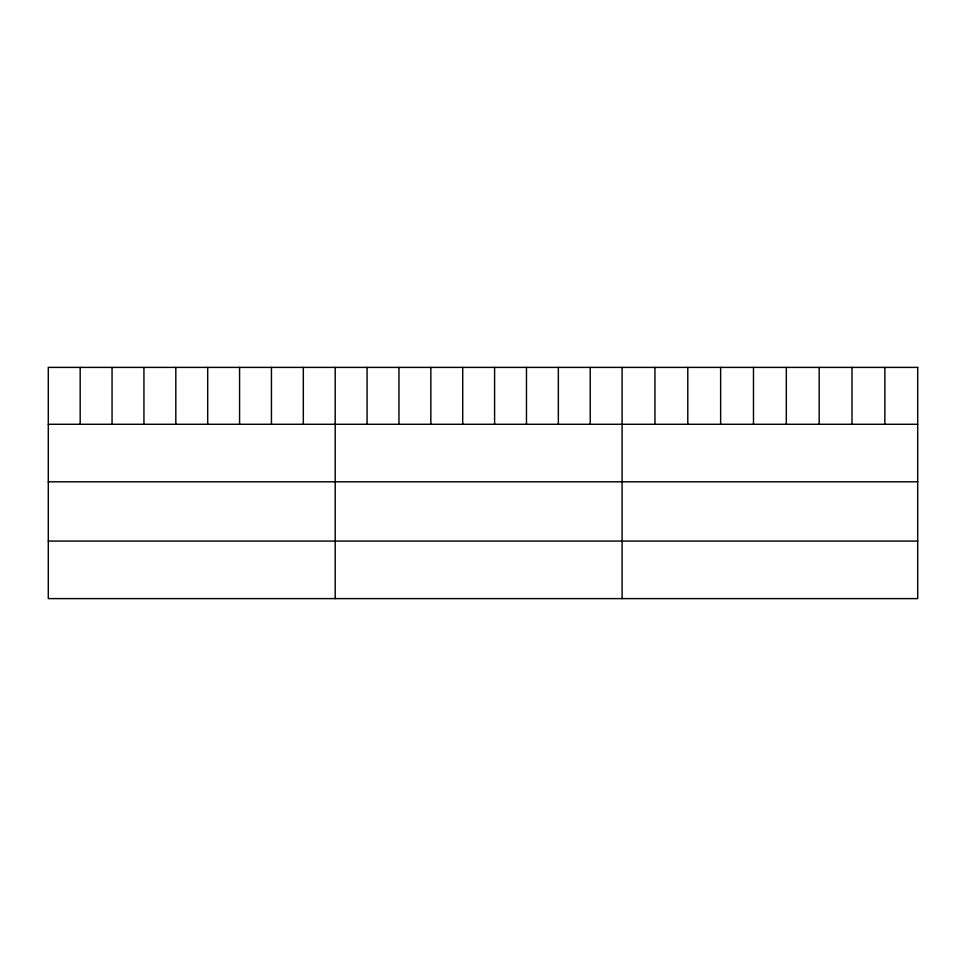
<?xml version="1.0" encoding="UTF-8"?>
<svg xmlns="http://www.w3.org/2000/svg" width="966" height="966" viewBox="0 0 966 966"><rect width="100%" height="100%" fill="white"/><g stroke="black" fill="none" stroke-linecap="round" stroke-linejoin="round"><path stroke-width="1.45" d="M48.3 424.279L917.7 424.279M48.3 481.805L917.7 481.805M48.3 541.081L917.7 541.081M884.856 367.394L884.856 424.279M852.012 367.394L852.012 424.279M819.168 367.394L819.168 424.279M786.324 367.394L786.324 424.279M753.48 367.394L753.48 424.279M720.636 367.394L720.636 424.279M687.792 367.394L687.792 424.279M654.948 367.394L654.948 424.279M622.104 367.394L622.104 598.606M590.226 367.394L590.226 424.279M558.348 367.394L558.348 424.279M526.47 367.394L526.47 424.279M494.592 367.394L494.592 424.279M462.714 367.394L462.714 424.279M430.836 367.394L430.836 424.279M398.958 367.394L398.958 424.279M367.08 367.394L367.08 424.279M335.202 367.394L335.202 598.606M303.324 367.394L303.324 424.279M271.446 367.394L271.446 424.279M239.568 367.394L239.568 424.279M207.69 367.394L207.69 424.279M175.812 367.394L175.812 424.279M143.934 367.394L143.934 424.279M112.056 367.394L112.056 424.279M80.178 367.394L80.178 424.279M917.7 367.394L48.3 367.394L48.3 598.606L917.7 598.606L917.7 367.394"/></g></svg>
